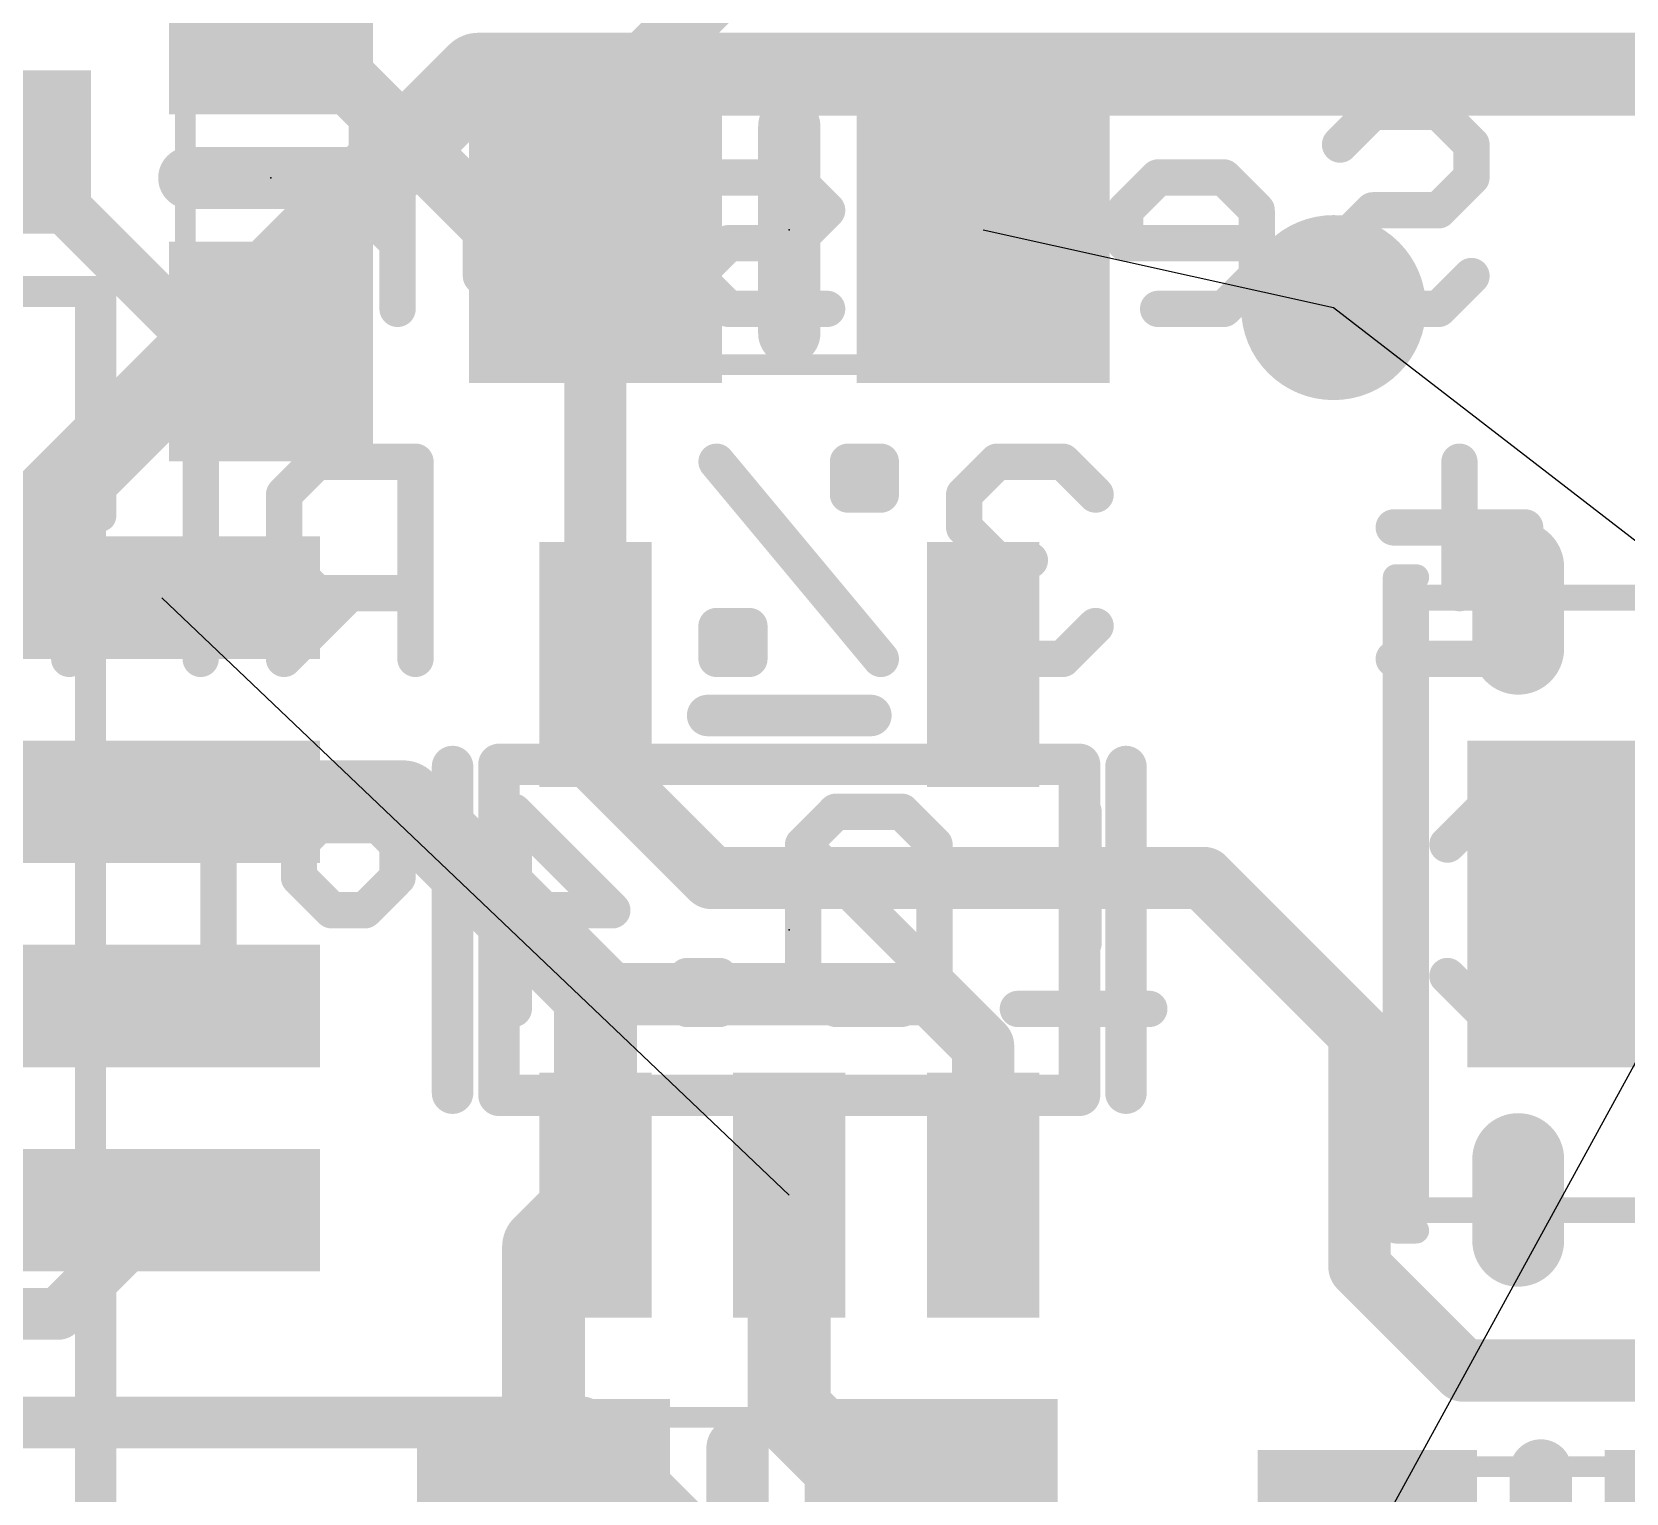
# Model space of a CAD drawing. Extents: x -0.1 to 25.5, y -0.1 to 17.9.
# Drawn here: x 4.42 to 12.23, y 6 to 13.16 of the extents above; entities that cross this region are included whole.
import ezdxf

# ---------------------------------------------------------------- set-up
doc = ezdxf.new("R2010")
doc.units = 0
for name, color, linetype in [('1', 12, 'CONTINUOUS'), ('16', 5, 'CONTINUOUS'), ('18', 110, 'CONTINUOUS'), ('19', 53, 'CONTINUOUS'), ('21', 40, 'CONTINUOUS'), ('22', 6, 'CONTINUOUS'), ('23', 53, 'CONTINUOUS'), ('51', 253, 'CONTINUOUS')]:
    doc.layers.add(name, color=color, linetype=linetype)

# ---------------------------------------------------------------- blocks, each defined once
blk = doc.blocks.new('RECT')
blk.add_solid([(-0.5, -0.5), (0.5, -0.5), (-0.5, 0.5), (0.5, 0.5)])
blk = doc.blocks.new('RECT136000X72000R100')
at = {"const_width": 0.225}
blk.add_lwpolyline([(0.3125, 0), (0.3125, 0, 0.4142), (0.2, 0.1125), (-0.2, 0.1125, 0.4142), (-0.3125, 0), (-0.3125, 0, 0.4142), (-0.2, -0.1125), (0.2, -0.1125, 0.4142)], format="xyb", close=True, dxfattribs=at)
blk.add_solid([(-0.2254, -0.0254), (0.2254, -0.0254), (-0.2254, 0.0254), (0.2254, 0.0254)])
blk = doc.blocks.new('ROUNDV')
at = {"const_width": 0.5}
blk.add_lwpolyline([(0, -0.25, 1), (0, 0.25, 1), (0, -0.25)], format="xyb", dxfattribs=at)

msp = doc.modelspace()

# ---------------------------------------------------------------- linework, layer by layer
at = {"layer": '1'}
for points, const_width in [([(8.128, 13.716), (6.985, 12.573)], 0.3048), ([(5.588, 13.296), (6.692, 12.192)], 0.3048), ([(4.306, 12.573), (5.283, 11.596)], 0.254), ([(6.985, 12.573), (6.985, 12.192)], 0.3048), ([(6.692, 12.192), (6.985, 12.192)], 0.3048), ([(6.985, 12.192), (7.178, 12.192)], 0.3048), ([(7.178, 12.192), (7.178, 10.0631)], 0.3048), ([(5.283, 11.596), (5.588, 11.596)], 0.254), ([(4.596, 10.39), (3.556, 11.43)], 0.4064), ([(5.054, 10.39), (4.596, 10.39)], 0.4064), ([(7.178, 10.0631), (7.178, 9.586)], 0.3048), ([(7.178, 9.586), (7.747, 9.017)], 0.3048), ([(5.054, 9.39), (4.199, 9.39)], 0.4064), ([(5.054, 9.39), (6.236, 9.39)], 0.4064), ([(6.236, 9.39), (7.178, 8.448)], 0.4064), ([(7.747, 9.017), (10.16, 9.017)], 0.3048), ([(10.16, 9.017), (10.922, 8.255)], 0.3048), ([(7.178, 8.448), (7.178, 7.4629)], 0.4064), ([(8.824, 8.448), (7.178, 8.448)], 0.3048), ([(9.078, 8.194), (8.824, 8.448)], 0.3048), ([(5.054, 8.39), (3.4516, 8.39)], 0.254), ([(10.922, 8.255), (10.922, 7.112)], 0.3048), ([(9.078, 7.4629), (9.078, 8.194)], 0.3048), ([(7.178, 7.4629), (6.924, 7.2089)], 0.4064), ([(8.128, 7.4629), (8.128, 6.411)], 0.4064), ([(5.054, 7.39), (4.546, 6.882)], 0.254), ([(6.924, 7.2089), (6.924, 5.715)], 0.4064), ([(10.922, 7.112), (11.43, 6.604)], 0.3048), ([(4.546, 6.882), (3.453, 6.882)], 0.254), ([(11.43, 6.604), (12.7, 6.604)], 0.3048), ([(8.824, 5.715), (8.128, 6.411)], 0.4064)]:
    msp.add_lwpolyline(points, dxfattribs=dict(at, const_width=const_width))
for points, const_width in [([(7.0612, 12.573, 1), (6.9088, 12.573)], 0.1524), ([(6.9311, 12.6269, 1), (7.0389, 12.5191)], 0.1524), ([(6.692, 12.2682, 1), (6.692, 12.1158)], 0.1524), ([(6.985, 12.2682, 1), (6.985, 12.1158)], 0.1524), ([(6.985, 12.1158, 1), (6.985, 12.2682)], 0.1524), ([(7.2542, 12.192, 1), (7.1018, 12.192)], 0.1524), ([(7.178, 12.1158, 1), (7.178, 12.2682)], 0.1524), ([(6.6381, 12.1381, 1), (6.7459, 12.2459)], 0.1524), ([(6.9088, 12.192, 1), (7.0612, 12.192)], 0.1524), ([(5.283, 11.6595, 1), (5.283, 11.5325)], 0.127), ([(5.588, 11.5325, 1), (5.588, 11.6595)], 0.127), ([(5.2381, 11.5511, 1), (5.3279, 11.6409)], 0.127), ([(4.596, 10.4916, 1), (4.596, 10.2884)], 0.2032), ([(4.5242, 10.3182, 1), (4.6678, 10.4618)], 0.2032), ([(5.054, 10.2884, 1), (5.054, 10.4916)], 0.2032), ([(7.2542, 10.0631, 1), (7.1018, 10.0631)], 0.1524), ([(7.1018, 10.0631, 1), (7.2542, 10.0631)], 0.1524), ([(7.2319, 9.6399, 1), (7.1241, 9.5321)], 0.1524), ([(7.1018, 9.586, 1), (7.2542, 9.586)], 0.1524), ([(5.054, 9.4916, 1), (5.054, 9.2884)], 0.2032), ([(5.054, 9.2884, 1), (5.054, 9.4916)], 0.2032), ([(6.3078, 9.4618, 1), (6.1642, 9.3182)], 0.2032), ([(6.236, 9.2884, 1), (6.236, 9.4916)], 0.2032), ([(7.747, 9.0932, 1), (7.747, 8.9408)], 0.1524), ([(7.6931, 8.9631, 1), (7.8009, 9.0709)], 0.1524), ([(10.2139, 9.0709, 1), (10.1061, 8.9631)], 0.1524), ([(10.16, 8.9408, 1), (10.16, 9.0932)], 0.1524), ([(7.2796, 8.448, 1), (7.0764, 8.448)], 0.2032), ([(7.1062, 8.3762, 1), (7.2498, 8.5198)], 0.2032), ([(7.178, 8.5242, 1), (7.178, 8.3718)], 0.1524), ([(8.8779, 8.5019, 1), (8.7701, 8.3941)], 0.1524), ([(8.824, 8.3718, 1), (8.824, 8.5242)], 0.1524), ([(5.054, 8.3265, 1), (5.054, 8.4535)], 0.127), ([(10.9982, 8.255, 1), (10.8458, 8.255)], 0.1524), ([(10.8681, 8.2011, 1), (10.9759, 8.3089)], 0.1524), ([(9.1542, 8.194, 1), (9.0018, 8.194)], 0.1524), ([(9.0241, 8.1401, 1), (9.1319, 8.2479)], 0.1524), ([(7.2498, 7.3911, 1), (7.1062, 7.5347)], 0.2032), ([(8.2296, 7.4629, 1), (8.0264, 7.4629)], 0.2032), ([(5.0989, 7.3451, 1), (5.0091, 7.4349)], 0.127), ([(7.0764, 7.4629, 1), (7.2796, 7.4629)], 0.2032), ([(9.0018, 7.4629, 1), (9.1542, 7.4629)], 0.1524), ([(7.0256, 7.2089, 1), (6.8224, 7.2089)], 0.2032), ([(6.8522, 7.2807, 1), (6.9958, 7.1371)], 0.2032), ([(10.9759, 7.1659, 1), (10.8681, 7.0581)], 0.1524), ([(10.8458, 7.112, 1), (10.9982, 7.112)], 0.1524), ([(4.5011, 6.9269, 1), (4.5909, 6.8371)], 0.127), ([(4.546, 6.8185, 1), (4.546, 6.9455)], 0.127), ([(11.43, 6.6802, 1), (11.43, 6.5278)], 0.1524), ([(11.3761, 6.5501, 1), (11.4839, 6.6579)], 0.1524), ([(8.1998, 6.4828, 1), (8.0562, 6.3392)], 0.2032), ([(8.0264, 6.411, 1), (8.2296, 6.411)], 0.2032)]:
    msp.add_lwpolyline(points, format="xyb", dxfattribs=dict(at, const_width=const_width))
at = {"layer": '16'}
for points, const_width in [([(6.604, 12.954), (3.683, 10.033)], 0.4064), ([(20.574, 12.954), (6.604, 12.954)], 0.4064), ([(7.112, 6.35), (3.937, 6.35)], 0.254), ([(7.62, 5.842), (7.112, 6.35)], 0.254)]:
    msp.add_lwpolyline(points, dxfattribs=dict(at, const_width=const_width))
for points, const_width in [([(6.604, 13.0556, 1), (6.604, 12.8524)], 0.2032), ([(6.6758, 12.8822, 1), (6.5322, 13.0258)], 0.2032), ([(7.1569, 6.3949, 1), (7.0671, 6.3051)], 0.127), ([(7.112, 6.2865, 1), (7.112, 6.4135)], 0.127)]:
    msp.add_lwpolyline(points, format="xyb", dxfattribs=dict(at, const_width=const_width))
at = {"layer": '19'}
for p, q in [((9.078, 12.192), (10.795, 11.811)), ((10.795, 11.811), (12.7, 10.34)), ((5.054, 10.39), (8.128, 7.4629)), ((10.961, 5.715), (12.7, 8.89))]:
    msp.add_line(p, q, dxfattribs=at)
at = {"layer": '21'}
for points, const_width in [([(2.54, 13.24, 1), (2.54, 17.24, 1), (2.54, 13.24)], 0.2032), ([(8.2042, 12.7, 1), (8.0518, 12.7)], 0.1524), ([(5.188, 12.5222, 1), (5.188, 12.3698)], 0.1524), ([(5.988, 12.3698, 1), (5.988, 12.5222)], 0.1524), ([(4.7921, 11.89, 1), (4.7159, 11.89)], 0.0762), ([(4.754, 11.8519, 1), (4.754, 11.9281)], 0.0762), ([(8.0518, 11.684, 1), (8.2042, 11.684)], 0.1524), ([(4.7159, 10.79, 1), (4.7921, 10.79)], 0.0762), ([(11.1, 10.5218, 1), (11.1, 10.4582)], 0.0635), ([(11.1318, 10.49, 1), (11.0682, 10.49)], 0.0635), ([(11.2, 10.4582, 1), (11.2, 10.5218)], 0.0635), ([(7.728, 9.8638, 1), (7.728, 9.7622)], 0.1016), ([(8.528, 9.7622, 1), (8.528, 9.8638)], 0.1016), ([(6.5288, 9.563, 1), (6.4272, 9.563)], 0.1016), ([(9.8288, 9.563, 1), (9.7272, 9.563)], 0.1016), ([(6.4272, 7.963, 1), (6.5288, 7.963)], 0.1016), ([(9.7272, 7.963, 1), (9.8288, 7.963)], 0.1016), ([(11.1, 7.3217, 1), (11.1, 7.2583)], 0.0635), ([(11.2, 7.2583, 1), (11.2, 7.3217)], 0.0635), ([(11.0682, 7.29, 1), (11.1318, 7.29)], 0.0635), ([(4.7921, 6.99, 1), (4.7159, 6.99)], 0.0762), ([(7.9502, 6.223, 1), (7.7978, 6.223)], 0.1524), ([(11.8872, 6.115, 1), (11.7348, 6.115)], 0.1524)]:
    msp.add_lwpolyline(points, format="xyb", dxfattribs=dict(at, const_width=const_width))
for points, const_width in [([(8.128, 12.7), (8.128, 11.684)], 0.3048), ([(5.988, 12.446), (5.188, 12.446)], 0.3048), ([(2.154, 11.89), (4.754, 11.89)], 0.1524), ([(4.754, 11.89), (4.754, 10.79)], 0.1524), ([(11.2, 10.49), (11.1, 10.49)], 0.127), ([(11.1, 10.49), (11.1, 7.29)], 0.127), ([(7.728, 9.813), (8.528, 9.813)], 0.2032), ([(6.478, 9.563), (6.478, 7.963)], 0.2032), ([(9.778, 9.563), (9.778, 7.963)], 0.2032), ([(11.1, 7.29), (11.2, 7.29)], 0.127), ([(4.754, 6.99), (4.754, 5.79)], 0.1524), ([(7.874, 6.223), (7.874, 5.207)], 0.3048), ([(11.811, 5.315), (11.811, 6.115)], 0.3048)]:
    msp.add_lwpolyline(points, dxfattribs=dict(at, const_width=const_width))
at = {"layer": '22', "const_width": 0.1778}
for points in [[(10.8269, 12.6097), (10.9879, 12.7707)], [(10.9879, 12.7707), (11.3099, 12.7707)], [(11.3099, 12.7707), (11.4709, 12.6097)], [(11.4709, 12.6097), (11.4709, 12.4487)], [(5.8866, 12.4487), (5.7256, 12.4487)], [(6.2086, 12.1267), (5.8866, 12.4487)], [(6.2086, 11.8047), (6.2086, 12.4487)], [(6.6171, 12.2877), (6.7781, 12.4487)], [(6.7781, 12.4487), (7.1001, 12.4487)], [(7.1001, 12.4487), (7.2611, 12.2877)], [(8.1526, 12.4487), (7.6695, 12.4487)], [(8.3136, 12.2877), (8.1526, 12.4487)], [(8.883, 12.4487), (8.722, 12.2877)], [(9.366, 12.4487), (8.883, 12.4487)], [(9.366, 11.8047), (9.366, 12.4487)], [(9.9355, 12.4487), (9.7745, 12.2877)], [(10.2575, 12.4487), (9.9355, 12.4487)], [(10.4185, 12.2877), (10.2575, 12.4487)], [(11.4709, 12.4487), (11.3099, 12.2877)], [(6.6171, 11.9657), (6.6171, 12.2877)], [(7.2611, 12.2877), (7.2611, 11.9657)], [(8.1526, 12.1267), (8.3136, 12.2877)], [(8.722, 12.2877), (8.722, 11.8047)], [(9.7745, 12.2877), (9.7745, 12.1267)], [(10.4185, 11.9657), (10.4185, 12.2877)], [(10.9879, 12.2877), (10.8269, 12.1267)], [(11.3099, 12.2877), (10.9879, 12.2877)], [(7.6695, 11.9657), (7.8306, 12.1267)], [(7.8306, 12.1267), (8.1526, 12.1267)], [(9.7745, 12.1267), (10.4185, 12.1267)], [(10.8269, 12.1267), (10.8269, 11.9657)], [(6.7781, 11.8047), (6.6171, 11.9657)], [(7.2611, 11.9657), (7.1001, 11.8047)], [(7.8306, 11.8047), (7.6695, 11.9657)], [(10.2575, 11.8047), (10.4185, 11.9657)], [(10.8269, 11.9657), (10.9879, 11.8047)], [(11.3099, 11.8047), (11.4709, 11.9657)], [(7.1001, 11.8047), (6.7781, 11.8047)], [(8.3136, 11.8047), (7.8306, 11.8047)], [(9.9355, 11.8047), (10.2575, 11.8047)], [(10.9879, 11.8047), (11.3099, 11.8047)], [(4.5999, 11.0562), (4.5999, 10.0902)], [(5.2439, 10.0902), (5.2439, 11.0562)], [(5.8133, 11.0562), (5.6523, 10.8952)], [(6.2963, 11.0562), (5.8133, 11.0562)], [(6.2963, 10.0902), (6.2963, 11.0562)], [(8.5767, 10.0902), (7.7717, 11.0562)], [(8.5767, 11.0562), (8.4157, 11.0562)], [(8.4157, 11.0562), (8.4157, 10.8952)], [(8.5767, 10.8952), (8.5767, 11.0562)], [(9.1461, 11.0562), (8.9851, 10.8952)], [(9.4681, 11.0562), (9.1461, 11.0562)], [(9.6291, 10.8952), (9.4681, 11.0562)], [(11.412, 11.0562), (11.412, 10.4122)], [(5.6523, 10.8952), (5.6523, 10.5732)], [(8.4157, 10.8952), (8.5767, 10.8952)], [(8.9851, 10.8952), (8.9851, 10.7342)], [(8.9851, 10.7342), (9.1461, 10.5732)], [(11.7341, 10.7342), (11.09, 10.7342)], [(5.2439, 10.5732), (4.5999, 10.5732)], [(5.6523, 10.5732), (5.8133, 10.4122)], [(9.1461, 10.5732), (8.9851, 10.4122)], [(9.1461, 10.5732), (9.3071, 10.5732)], [(5.9743, 10.4122), (5.6523, 10.0902)], [(5.8133, 10.4122), (6.2963, 10.4122)], [(8.9851, 10.4122), (8.9851, 10.2512)], [(7.9327, 10.2512), (7.7717, 10.2512)], [(7.7717, 10.2512), (7.7717, 10.0902)], [(7.9327, 10.0902), (7.9327, 10.2512)], [(8.9851, 10.2512), (9.1461, 10.0902)], [(9.4681, 10.0902), (9.6291, 10.2512)], [(7.7717, 10.0902), (7.9327, 10.0902)], [(9.1461, 10.0902), (9.4681, 10.0902)], [(11.7341, 10.0902), (11.09, 10.0902)], [(4.6876, 9.1807), (4.8486, 9.3417)], [(4.8486, 9.3417), (5.1706, 9.3417)], [(5.1706, 9.3417), (5.3316, 9.1807)], [(5.8866, 9.3417), (5.7256, 9.1807)], [(6.0476, 9.3417), (5.8866, 9.3417)], [(6.2086, 9.1807), (6.0476, 9.3417)], [(6.7781, 8.3757), (6.7781, 9.3417)], [(6.7781, 9.3417), (7.2611, 8.8587)], [(8.3568, 9.3417), (8.1958, 9.1807)], [(8.6788, 9.3417), (8.3568, 9.3417)], [(8.8398, 9.1807), (8.6788, 9.3417)], [(9.5702, 9.3417), (9.5702, 8.6977)], [(11.3532, 9.1807), (11.5142, 9.3417)], [(11.5142, 9.3417), (11.8362, 9.3417)], [(11.8362, 9.3417), (11.9972, 9.1807)], [(5.3316, 9.1807), (5.3316, 8.5367)], [(5.7256, 9.1807), (5.7256, 9.0197)], [(6.2086, 9.0197), (6.2086, 9.1807)], [(8.1958, 9.1807), (8.1958, 8.5367)], [(8.8398, 8.5367), (8.1958, 9.1807)], [(8.8398, 8.5367), (8.8398, 9.1807)], [(11.9972, 9.1807), (11.9972, 8.5367)], [(5.7256, 9.0197), (5.8866, 8.8587)], [(6.0476, 8.8587), (6.2086, 9.0197)], [(9.8923, 9.0197), (9.2482, 9.0197)], [(5.8866, 8.8587), (6.0476, 8.8587)], [(7.2611, 8.8587), (6.6171, 8.8587)], [(4.8486, 8.3757), (4.6876, 8.5367)], [(5.3316, 8.5367), (5.1706, 8.3757)], [(7.7873, 8.5367), (7.6263, 8.5367)], [(7.6263, 8.5367), (7.6263, 8.3757)], [(7.7873, 8.3757), (7.7873, 8.5367)], [(8.1958, 8.5367), (8.3568, 8.3757)], [(8.6788, 8.3757), (8.8398, 8.5367)], [(11.5142, 8.3757), (11.3532, 8.5367)], [(11.9972, 8.5367), (11.8362, 8.3757)], [(5.1706, 8.3757), (4.8486, 8.3757)], [(7.6263, 8.3757), (7.7873, 8.3757)], [(8.3568, 8.3757), (8.6788, 8.3757)], [(9.8923, 8.3757), (9.2482, 8.3757)], [(11.8362, 8.3757), (11.5142, 8.3757)]]:
    msp.add_lwpolyline(points, dxfattribs=at)
at = {"layer": '22', "const_width": 0.0889}
for points in [[(10.9879, 12.8151, 1), (10.9879, 12.7262)], [(11.0194, 12.7392, 1), (10.9565, 12.8021)], [(11.3414, 12.8021, 1), (11.2785, 12.7392)], [(11.3099, 12.7262, 1), (11.3099, 12.8151)], [(10.7955, 12.6411, 1), (10.8584, 12.5782)], [(11.5154, 12.6097, 1), (11.4265, 12.6097)], [(11.4395, 12.5782, 1), (11.5024, 12.6411)], [(5.7256, 12.4931, 1), (5.7256, 12.4042)], [(5.9181, 12.4801, 1), (5.8552, 12.4172)], [(5.8866, 12.4042, 1), (5.8866, 12.4931)], [(6.2531, 12.4487, 1), (6.1642, 12.4487)], [(6.7781, 12.4931, 1), (6.7781, 12.4042)], [(6.8095, 12.4172, 1), (6.7467, 12.4801)], [(7.1315, 12.4801, 1), (7.0687, 12.4172)], [(7.1001, 12.4042, 1), (7.1001, 12.4931)], [(7.6695, 12.4931, 1), (7.6695, 12.4042)], [(8.184, 12.4801, 1), (8.1211, 12.4172)], [(8.1526, 12.4042, 1), (8.1526, 12.4931)], [(8.883, 12.4931, 1), (8.883, 12.4042)], [(8.9144, 12.4172, 1), (8.8516, 12.4801)], [(9.4105, 12.4487, 1), (9.3216, 12.4487)], [(9.366, 12.4042, 1), (9.366, 12.4931)], [(9.9355, 12.4931, 1), (9.9355, 12.4042)], [(9.9669, 12.4172, 1), (9.904, 12.4801)], [(10.2889, 12.4801, 1), (10.226, 12.4172)], [(10.2575, 12.4042, 1), (10.2575, 12.4931)], [(11.5024, 12.4172, 1), (11.4395, 12.4801)], [(11.4265, 12.4487, 1), (11.5154, 12.4487)], [(6.6615, 12.2877, 1), (6.5726, 12.2877)], [(6.5857, 12.3191, 1), (6.6485, 12.2562)], [(7.3056, 12.2877, 1), (7.2167, 12.2877)], [(7.2297, 12.2562, 1), (7.2925, 12.3191)], [(8.345, 12.2562, 1), (8.2821, 12.3191)], [(8.2821, 12.2562, 1), (8.345, 12.3191)], [(8.7665, 12.2877, 1), (8.6776, 12.2877)], [(8.6906, 12.3191, 1), (8.7534, 12.2562)], [(9.743, 12.3191, 1), (9.8059, 12.2562)], [(9.8189, 12.2877, 1), (9.73, 12.2877)], [(10.4629, 12.2877, 1), (10.374, 12.2877)], [(10.3871, 12.2562, 1), (10.4499, 12.3191)], [(10.9879, 12.3321, 1), (10.9879, 12.2432)], [(11.0194, 12.2562, 1), (10.9565, 12.3191)], [(11.2785, 12.3191, 1), (11.3414, 12.2562)], [(11.3099, 12.2432, 1), (11.3099, 12.3321)], [(6.1772, 12.0952, 1), (6.2401, 12.1581)], [(7.8306, 12.1711, 1), (7.8306, 12.0822)], [(7.862, 12.0952, 1), (7.7991, 12.1581)], [(8.1211, 12.1581, 1), (8.184, 12.0952)], [(8.1526, 12.0822, 1), (8.1526, 12.1711)], [(9.7745, 12.1711, 1), (9.7745, 12.0822)], [(10.4185, 12.0822, 1), (10.4185, 12.1711)], [(10.7955, 12.1581, 1), (10.8584, 12.0952)], [(10.8714, 12.1267, 1), (10.7825, 12.1267)], [(9.73, 12.1267, 1), (9.8189, 12.1267)], [(6.6485, 11.9971, 1), (6.5857, 11.9342)], [(7.2925, 11.9342, 1), (7.2297, 11.9971)], [(7.701, 11.9971, 1), (7.6381, 11.9342)], [(7.6381, 11.9971, 1), (7.701, 11.9342)], [(10.4499, 11.9342, 1), (10.3871, 11.9971)], [(10.8584, 11.9971, 1), (10.7955, 11.9342)], [(11.5024, 11.9342, 1), (11.4395, 11.9971)], [(6.5726, 11.9657, 1), (6.6615, 11.9657)], [(7.2167, 11.9657, 1), (7.3056, 11.9657)], [(10.374, 11.9657, 1), (10.4629, 11.9657)], [(10.7825, 11.9657, 1), (10.8714, 11.9657)], [(6.7781, 11.8491, 1), (6.7781, 11.7602)], [(6.7467, 11.7732, 1), (6.8095, 11.8361)], [(7.0687, 11.8361, 1), (7.1315, 11.7732)], [(7.1001, 11.7602, 1), (7.1001, 11.8491)], [(7.8306, 11.8491, 1), (7.8306, 11.7602)], [(7.7991, 11.7732, 1), (7.862, 11.8361)], [(8.3136, 11.7602, 1), (8.3136, 11.8491)], [(9.9355, 11.8491, 1), (9.9355, 11.7602)], [(10.226, 11.8361, 1), (10.2889, 11.7732)], [(10.2575, 11.7602, 1), (10.2575, 11.8491)], [(10.9879, 11.8491, 1), (10.9879, 11.7602)], [(10.9565, 11.7732, 1), (11.0194, 11.8361)], [(11.2785, 11.8361, 1), (11.3414, 11.7732)], [(11.3099, 11.7602, 1), (11.3099, 11.8491)], [(6.1642, 11.8047, 1), (6.2531, 11.8047)], [(8.6776, 11.8047, 1), (8.7665, 11.8047)], [(9.3216, 11.8047, 1), (9.4105, 11.8047)], [(4.6443, 11.0562, 1), (4.5554, 11.0562)], [(5.2883, 11.0562, 1), (5.1994, 11.0562)], [(5.8133, 11.1006, 1), (5.8133, 11.0117)], [(5.8448, 11.0247, 1), (5.7819, 11.0876)], [(6.3408, 11.0562, 1), (6.2519, 11.0562)], [(6.2963, 11.0117, 1), (6.2963, 11.1006)], [(7.8058, 11.0846, 1), (7.7375, 11.0277)], [(8.4601, 11.0562, 1), (8.3712, 11.0562)], [(8.4157, 11.1006, 1), (8.4157, 11.0117)], [(8.6211, 11.0562, 1), (8.5322, 11.0562)], [(8.5767, 11.0117, 1), (8.5767, 11.1006)], [(9.1461, 11.1006, 1), (9.1461, 11.0117)], [(9.1776, 11.0247, 1), (9.1147, 11.0876)], [(9.4996, 11.0876, 1), (9.4367, 11.0247)], [(9.4681, 11.0117, 1), (9.4681, 11.1006)], [(11.4565, 11.0562, 1), (11.3676, 11.0562)], [(5.6209, 10.9266, 1), (5.6838, 10.8637)], [(5.6968, 10.8952, 1), (5.6079, 10.8952)], [(8.3712, 10.8952, 1), (8.4601, 10.8952)], [(8.4157, 10.9396, 1), (8.4157, 10.8507)], [(8.5322, 10.8952, 1), (8.6211, 10.8952)], [(8.5767, 10.8507, 1), (8.5767, 10.9396)], [(8.9537, 10.9266, 1), (9.0165, 10.8637)], [(9.0296, 10.8952, 1), (8.9407, 10.8952)], [(9.5977, 10.8637, 1), (9.6606, 10.9266)], [(9.0165, 10.7656, 1), (8.9537, 10.7027)], [(11.09, 10.7786, 1), (11.09, 10.6897)], [(11.7341, 10.6897, 1), (11.7341, 10.7786)], [(8.9407, 10.7342, 1), (9.0296, 10.7342)], [(4.5999, 10.6176, 1), (4.5999, 10.5287)], [(5.2439, 10.5287, 1), (5.2439, 10.6176)], [(5.6838, 10.6046, 1), (5.6209, 10.5417)], [(9.1461, 10.6176, 1), (9.1461, 10.5287)], [(9.1776, 10.5417, 1), (9.1147, 10.6046)], [(9.1147, 10.5417, 1), (9.1776, 10.6046)], [(9.3071, 10.5287, 1), (9.3071, 10.6176)], [(5.6079, 10.5732, 1), (5.6968, 10.5732)], [(5.8133, 10.4566, 1), (5.8133, 10.3677)], [(5.7819, 10.3807, 1), (5.8448, 10.4436)], [(6.0058, 10.3807, 1), (5.9429, 10.4436)], [(6.2963, 10.3677, 1), (6.2963, 10.4566)], [(8.9537, 10.4436, 1), (9.0165, 10.3807)], [(9.0296, 10.4122, 1), (8.9407, 10.4122)], [(11.3676, 10.4122, 1), (11.4565, 10.4122)], [(7.8161, 10.2512, 1), (7.7272, 10.2512)], [(7.7717, 10.2956, 1), (7.7717, 10.2067)], [(7.9771, 10.2512, 1), (7.8882, 10.2512)], [(7.9327, 10.2067, 1), (7.9327, 10.2956)], [(9.0165, 10.2826, 1), (8.9537, 10.2197)], [(9.6606, 10.2197, 1), (9.5977, 10.2826)], [(8.9407, 10.2512, 1), (9.0296, 10.2512)], [(5.6209, 10.1216, 1), (5.6838, 10.0587)], [(7.7717, 10.1346, 1), (7.7717, 10.0457)], [(7.9327, 10.0457, 1), (7.9327, 10.1346)], [(8.5425, 10.0617, 1), (8.6108, 10.1186)], [(9.1461, 10.1346, 1), (9.1461, 10.0457)], [(9.1147, 10.0587, 1), (9.1776, 10.1216)], [(9.4367, 10.1216, 1), (9.4996, 10.0587)], [(9.4681, 10.0457, 1), (9.4681, 10.1346)], [(11.09, 10.1346, 1), (11.09, 10.0457)], [(11.7341, 10.0457, 1), (11.7341, 10.1346)], [(4.5554, 10.0902, 1), (4.6443, 10.0902)], [(5.1994, 10.0902, 1), (5.2883, 10.0902)], [(6.2519, 10.0902, 1), (6.3408, 10.0902)], [(7.7272, 10.0902, 1), (7.8161, 10.0902)], [(7.8882, 10.0902, 1), (7.9771, 10.0902)], [(4.8486, 9.3861, 1), (4.8486, 9.2972)], [(4.88, 9.3102, 1), (4.8172, 9.3731)], [(5.202, 9.3731, 1), (5.1392, 9.3102)], [(5.1706, 9.2972, 1), (5.1706, 9.3861)], [(5.8866, 9.3861, 1), (5.8866, 9.2972)], [(5.9181, 9.3102, 1), (5.8552, 9.3731)], [(6.0791, 9.3731, 1), (6.0162, 9.3102)], [(6.0476, 9.2972, 1), (6.0476, 9.3861)], [(6.8225, 9.3417, 1), (6.7336, 9.3417)], [(6.8095, 9.3731, 1), (6.7467, 9.3102)], [(8.3568, 9.3861, 1), (8.3568, 9.2972)], [(8.3882, 9.3102, 1), (8.3253, 9.3731)], [(8.7102, 9.3731, 1), (8.6474, 9.3102)], [(8.6788, 9.2972, 1), (8.6788, 9.3861)], [(9.6147, 9.3417, 1), (9.5258, 9.3417)], [(11.5142, 9.3861, 1), (11.5142, 9.2972)], [(11.5456, 9.3102, 1), (11.4827, 9.3731)], [(11.8676, 9.3731, 1), (11.8047, 9.3102)], [(11.8362, 9.2972, 1), (11.8362, 9.3861)], [(4.6562, 9.2121, 1), (4.719, 9.1492)], [(5.376, 9.1807, 1), (5.2871, 9.1807)], [(5.3002, 9.1492, 1), (5.363, 9.2121)], [(5.7701, 9.1807, 1), (5.6812, 9.1807)], [(5.6942, 9.2121, 1), (5.7571, 9.1492)], [(6.2531, 9.1807, 1), (6.1642, 9.1807)], [(6.1772, 9.1492, 1), (6.2401, 9.2121)], [(8.2272, 9.2121, 1), (8.1643, 9.1492)], [(8.1643, 9.2121, 1), (8.2272, 9.1492)], [(8.2402, 9.1807, 1), (8.1513, 9.1807)], [(8.8842, 9.1807, 1), (8.7953, 9.1807)], [(8.8084, 9.1492, 1), (8.8712, 9.2121)], [(11.3217, 9.2121, 1), (11.3846, 9.1492)], [(12.0416, 9.1807, 1), (11.9527, 9.1807)], [(11.9657, 9.1492, 1), (12.0286, 9.2121)], [(5.7571, 9.0511, 1), (5.6942, 8.9882)], [(5.6812, 9.0197, 1), (5.7701, 9.0197)], [(6.1642, 9.0197, 1), (6.2531, 9.0197)], [(6.2401, 8.9882, 1), (6.1772, 9.0511)], [(9.2482, 9.0641, 1), (9.2482, 8.9752)], [(9.8923, 8.9752, 1), (9.8923, 9.0641)], [(5.8866, 8.9031, 1), (5.8866, 8.8142)], [(5.8552, 8.8272, 1), (5.9181, 8.8901)], [(6.0162, 8.8901, 1), (6.0791, 8.8272)], [(6.0476, 8.8142, 1), (6.0476, 8.9031)], [(6.6171, 8.9031, 1), (6.6171, 8.8142)], [(7.2297, 8.8272, 1), (7.2925, 8.8901)], [(7.2611, 8.8142, 1), (7.2611, 8.9031)], [(9.5258, 8.6977, 1), (9.6147, 8.6977)], [(4.719, 8.5681, 1), (4.6562, 8.5052)], [(5.363, 8.5052, 1), (5.3002, 8.5681)], [(7.6263, 8.5811, 1), (7.6263, 8.4922)], [(7.6708, 8.5367, 1), (7.5819, 8.5367)], [(7.8318, 8.5367, 1), (7.7429, 8.5367)], [(7.7873, 8.4922, 1), (7.7873, 8.5811)], [(8.2272, 8.5681, 1), (8.1643, 8.5052)], [(8.8712, 8.5052, 1), (8.8084, 8.5681)], [(8.8084, 8.5052, 1), (8.8712, 8.5681)], [(11.3846, 8.5681, 1), (11.3217, 8.5052)], [(12.0286, 8.5052, 1), (11.9657, 8.5681)], [(5.2871, 8.5367, 1), (5.376, 8.5367)], [(8.1513, 8.5367, 1), (8.2402, 8.5367)], [(8.7953, 8.5367, 1), (8.8842, 8.5367)], [(11.9527, 8.5367, 1), (12.0416, 8.5367)], [(4.8486, 8.4201, 1), (4.8486, 8.3312)], [(4.8172, 8.3442, 1), (4.88, 8.4071)], [(5.1392, 8.4071, 1), (5.202, 8.3442)], [(5.1706, 8.3312, 1), (5.1706, 8.4201)], [(7.6263, 8.4201, 1), (7.6263, 8.3312)], [(7.7873, 8.3312, 1), (7.7873, 8.4201)], [(8.3568, 8.4201, 1), (8.3568, 8.3312)], [(8.3253, 8.3442, 1), (8.3882, 8.4071)], [(8.6474, 8.4071, 1), (8.7102, 8.3442)], [(8.6788, 8.3312, 1), (8.6788, 8.4201)], [(9.2482, 8.4201, 1), (9.2482, 8.3312)], [(9.8923, 8.3312, 1), (9.8923, 8.4201)], [(11.5142, 8.4201, 1), (11.5142, 8.3312)], [(11.4827, 8.3442, 1), (11.5456, 8.4071)], [(11.8047, 8.4071, 1), (11.8676, 8.3442)], [(11.8362, 8.3312, 1), (11.8362, 8.4201)], [(6.7336, 8.3757, 1), (6.8225, 8.3757)], [(7.5819, 8.3757, 1), (7.6708, 8.3757)], [(7.7429, 8.3757, 1), (7.8318, 8.3757)]]:
    msp.add_lwpolyline(points, format="xyb", dxfattribs=at)
at = {"layer": '23'}
for p in [(5.588, 12.446), (8.128, 12.192), (8.128, 8.763)]:
    msp.add_point(p, dxfattribs=at)
at = {"layer": '51'}
for points, const_width in [([(7.747, 12.852), (8.509, 12.852)], 0.1016), ([(5.169, 12.802), (5.169, 12.09)], 0.1016), ([(6.02, 12.802), (6.02, 12.09)], 0.1016), ([(0.454, 11.89), (4.704, 11.89)], 0.1524), ([(4.704, 11.89), (4.704, 5.79)], 0.1524), ([(7.772, 11.532), (8.509, 11.532)], 0.1016), ([(11.2, 7.39), (11.2, 10.39)], 0.127), ([(11.2, 10.39), (14.2, 10.39)], 0.127), ([(6.7056, 7.9526), (6.7056, 9.5734)], 0.2032), ([(6.7056, 9.5734), (9.5504, 9.5734)], 0.2032), ([(9.5504, 9.5734), (9.5504, 7.9526)], 0.2032), ([(9.5504, 7.9526), (6.7056, 7.9526)], 0.2032), ([(14.2, 7.39), (11.2, 7.39)], 0.127), ([(7.493, 6.375), (8.255, 6.375)], 0.1016), ([(12.167, 6.134), (11.455, 6.134)], 0.1016)]:
    msp.add_lwpolyline(points, dxfattribs=dict(at, const_width=const_width))
for points, const_width in [([(7.747, 12.8774, 1), (7.747, 12.8266)], 0.0508), ([(8.509, 12.8266, 1), (8.509, 12.8774)], 0.0508), ([(5.1944, 12.802, 1), (5.1436, 12.802)], 0.0508), ([(6.0454, 12.802, 1), (5.9946, 12.802)], 0.0508), ([(5.1436, 12.09, 1), (5.1944, 12.09)], 0.0508), ([(5.9946, 12.09, 1), (6.0454, 12.09)], 0.0508), ([(4.7421, 11.89, 1), (4.6659, 11.89)], 0.0762), ([(4.704, 11.8519, 1), (4.704, 11.9281)], 0.0762), ([(7.772, 11.5574, 1), (7.772, 11.5066)], 0.0508), ([(8.509, 11.5066, 1), (8.509, 11.5574)], 0.0508), ([(11.2, 10.4218, 1), (11.2, 10.3582)], 0.0635), ([(11.2318, 10.39, 1), (11.1683, 10.39)], 0.0635), ([(6.7564, 9.5734, 1), (6.6548, 9.5734)], 0.1016), ([(6.7056, 9.6242, 1), (6.7056, 9.5226)], 0.1016), ([(9.6012, 9.5734, 1), (9.4996, 9.5734)], 0.1016), ([(9.5504, 9.5226, 1), (9.5504, 9.6242)], 0.1016), ([(12.7, 8.17, 1), (12.7, 9.61, 1), (12.7, 8.17)], 0.127), ([(12.7, 8.44, 1), (12.7, 9.34, 1), (12.7, 8.44)], 0.127), ([(6.7056, 8.0034, 1), (6.7056, 7.9018)], 0.1016), ([(9.5504, 7.9018, 1), (9.5504, 8.0034)], 0.1016), ([(6.6548, 7.9526, 1), (6.7564, 7.9526)], 0.1016), ([(9.4996, 7.9526, 1), (9.6012, 7.9526)], 0.1016), ([(11.2, 7.4218, 1), (11.2, 7.3583)], 0.0635), ([(11.1683, 7.39, 1), (11.2318, 7.39)], 0.0635), ([(7.493, 6.4004, 1), (7.493, 6.3496)], 0.0508), ([(8.255, 6.3496, 1), (8.255, 6.4004)], 0.0508), ([(11.455, 6.1594, 1), (11.455, 6.1086)], 0.0508), ([(12.167, 6.1086, 1), (12.167, 6.1594)], 0.0508)]:
    msp.add_lwpolyline(points, format="xyb", dxfattribs=dict(at, const_width=const_width))

# ---------------------------------------------------------------- block references
at = {"layer": '1', "xscale": 1.075}
for p, rotation in [((5.588, 13.296), 270), ((5.588, 11.596), 270), ((10.961, 5.715), 180), ((12.661, 5.715), 180)]:
    msp.add_blockref('RECT', p, dxfattribs=dict(at, rotation=rotation))
at = {"layer": '1'}
for p, xscale, yscale, rotation in [((4.306, 12.573), 0.8, 0.8, 90), ((12.7, 8.89), 1.6, 2.5, 270)]:
    msp.add_blockref('RECT', p, dxfattribs=dict(at, xscale=xscale, yscale=yscale, rotation=rotation))
for p, xscale, yscale in [((7.178, 12.192), 1.24, 1.5), ((9.078, 12.192), 1.24, 1.5), ((5.054, 10.39), 1.55, 0.6), ((7.178, 10.0631), 0.55, 1.2), ((9.078, 10.0631), 0.55, 1.2), ((5.054, 9.39), 1.55, 0.6), ((5.054, 8.39), 1.55, 0.6), ((7.178, 7.4629), 0.55, 1.2), ((8.128, 7.4629), 0.55, 1.2), ((9.078, 7.4629), 0.55, 1.2), ((5.054, 7.39), 1.55, 0.6), ((6.924, 5.715), 1.24, 1.5), ((8.824, 5.715), 1.24, 1.5)]:
    msp.add_blockref('RECT', p, dxfattribs=dict(at, xscale=xscale, yscale=yscale))
at = {"layer": '1', "rotation": 270}
for p in [(11.7, 10.34), (11.7, 7.44)]:
    msp.add_blockref('RECT136000X72000R100', p, dxfattribs=at)
at = {"layer": '18', "xscale": 0.9064, "yscale": 0.9064}
msp.add_blockref('ROUNDV', (10.795, 11.811), dxfattribs=at)
msp.add_blockref('ROUNDV', (10.795, 11.811), dxfattribs=at)
at = {"layer": '51', "xscale": 0.5001, "yscale": 0.95}
for p, rotation in [((5.5931, 13.0342), 270), ((5.5931, 11.8658), 270), ((11.2308, 5.7099), 180), ((12.3992, 5.7099), 180)]:
    msp.add_blockref('RECT', p, dxfattribs=dict(at, rotation=rotation))
at = {"layer": '51'}
for p, xscale, yscale in [((7.4108, 12.1932), 0.7501, 1.4501), ((8.8587, 12.1932), 0.7501, 1.4501), ((7.178, 9.938), 0.5, 0.65), ((9.078, 9.938), 0.5, 0.65), ((7.178, 7.588), 0.5, 0.65), ((8.128, 7.588), 0.5, 0.65), ((9.078, 7.588), 0.5, 0.65), ((7.1569, 5.7161), 0.7501, 1.4501), ((8.6047, 5.7161), 0.7501, 1.4501)]:
    msp.add_blockref('RECT', p, dxfattribs=dict(at, xscale=xscale, yscale=yscale))

doc.saveas('drawing.dxf')
